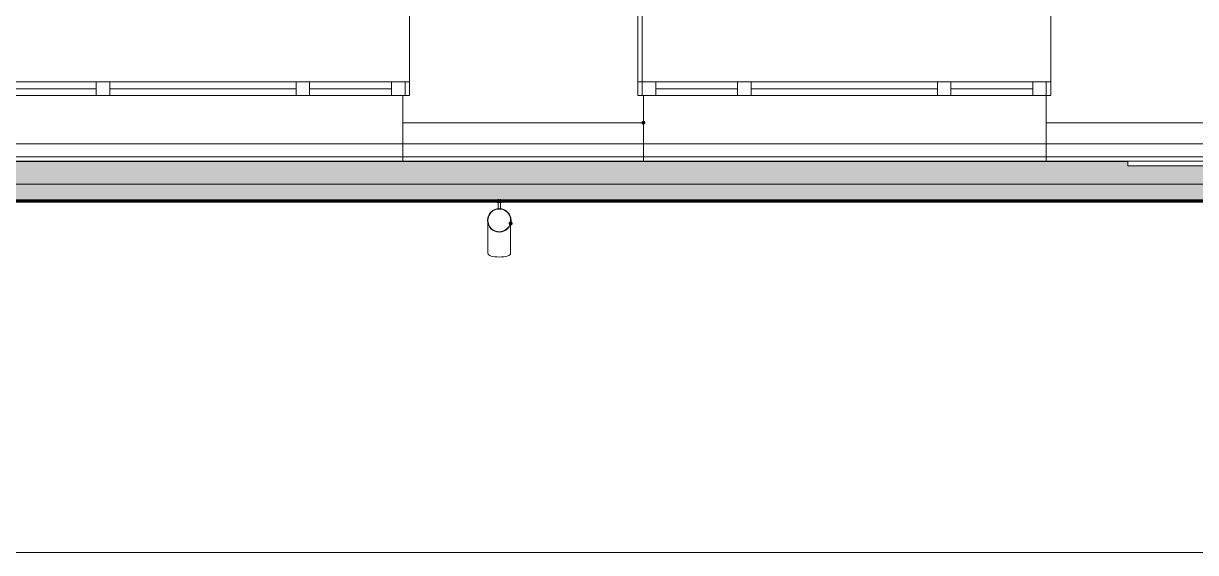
# Model space of a CAD drawing. Header units: millimetres. Extents: x 0 to 1189, y 0 to 841.
# Drawn here: x 413 to 464.6, y 287.9 to 311.2 of the extents above; entities that cross this region are included whole.
import ezdxf

# ---------------------------------------------------------------- set-up
doc = ezdxf.new("R2010")
doc.units = ezdxf.units.MM

msp = doc.modelspace()

# ---------------------------------------------------------------- hatches: boundary and pattern name
h = msp.add_hatch(color=7)
h.dxf.hatch_style = 2
h.paths.add_polyline_path([(440.318673, 306.89424), (440.25511, 306.867802), (440.228673, 306.804239), (440.25511, 306.740677), (440.318673, 306.714239), (440.382235, 306.740677), (440.408673, 306.804239), (440.382235, 306.867802)])
at = {"true_color": 0x3d3d3d}
h = msp.add_hatch(color=250, dxfattribs=at)
h.dxf.hatch_style = 2
h.paths.add_polyline_path([(461.658705, 305.094237), (461.658705, 304.904237), (465.658711, 304.904237), (465.658711, 305.094237), (486.500743, 305.094237), (486.500743, 303.308234), (383.954587, 303.308234), (382.168584, 305.094237)])
h = msp.add_hatch(color=250, dxfattribs=at)
h.dxf.hatch_style = 2
h.paths.add_polyline_path([(461.658705, 305.094237), (458.0687, 305.094237), (461.658705, 305.104237)])
h = msp.add_hatch(color=250, dxfattribs=at)
h.dxf.hatch_style = 2
h.paths.add_polyline_path([(383.914587, 303.347234), (486.500743, 303.347234), (486.500743, 303.308234), (483.486739, 303.306234), (383.956587, 303.306234)])
h = msp.add_hatch(color=7)
h.dxf.hatch_style = 2
h.paths.add_polyline_path([(434.012663, 303.359234), (433.986226, 303.422797), (433.922663, 303.449234), (433.8591, 303.422797), (433.832663, 303.359234), (433.832663, 303.347234), (433.8591, 303.283672), (433.922663, 303.257234), (433.986226, 303.283672), (434.012663, 303.347234)])
h = msp.add_hatch(color=7)
h.dxf.hatch_style = 2
h.paths.add_polyline_path([(433.932663, 303.347234), (433.9591, 303.283672), (434.022663, 303.257234), (434.086226, 303.283672), (434.112663, 303.347234), (434.112663, 303.359234), (434.086226, 303.422797), (434.022663, 303.449234), (433.9591, 303.422797), (433.932663, 303.359234)])
h = msp.add_hatch(color=7)
h.dxf.hatch_style = 2
h.paths.add_polyline_path([(434.562664, 302.373233), (434.536226, 302.436795), (434.472664, 302.463233), (434.409101, 302.436795), (434.382664, 302.373233), (434.382664, 302.361233), (434.409101, 302.29767), (434.472664, 302.271232), (434.536226, 302.29767), (434.562664, 302.361233)])

# ---------------------------------------------------------------- linework, layer by layer
at = {"color": 7, "lineweight": 0}
for points in [[(440.266673, 313.90425), (440.266673, 308.604242)], [(430.018657, 311.904247), (430.018657, 308.604242)], [(440.068672, 308.604242), (440.068672, 311.904247)], [(458.2687, 311.904247), (458.2687, 308.604242)], [(412.61863, 308.604242), (416.218636, 308.604242)], [(416.218636, 308.304242), (412.61863, 308.304242)], [(416.218636, 308.004241), (416.218636, 308.604242)], [(416.218636, 308.604242), (416.818637, 308.604242)], [(416.818637, 308.604242), (416.218636, 308.604242)], [(416.818637, 308.604242), (416.818637, 308.004241)], [(416.818637, 308.604242), (425.018649, 308.604242)], [(425.018649, 308.304242), (416.818637, 308.304242)], [(425.018649, 308.004241), (425.018649, 308.604242)], [(425.018649, 308.604242), (425.61865, 308.604242)], [(425.61865, 308.604242), (425.018649, 308.604242)], [(425.61865, 308.604242), (425.61865, 308.004241)], [(425.61865, 308.604242), (429.218656, 308.604242)], [(429.218656, 308.304242), (425.61865, 308.304242)], [(429.218656, 308.004241), (429.218656, 308.604242)], [(429.218656, 308.604242), (430.018657, 308.604242)], [(430.018657, 308.604242), (429.218656, 308.604242)], [(429.818657, 308.604242), (429.818657, 308.004241)], [(430.018657, 308.604242), (430.018657, 308.004241)], [(430.018657, 308.004241), (430.018657, 308.604242)], [(440.868674, 308.604242), (440.068672, 308.604242)], [(440.068672, 308.604242), (440.068672, 308.004241)], [(440.868674, 308.604242), (440.068672, 308.604242)], [(440.068672, 308.604242), (440.068672, 308.004241)], [(440.268673, 308.604242), (440.268673, 308.004241)], [(440.868674, 308.004241), (440.868674, 308.604242)], [(440.868674, 308.604242), (444.468679, 308.604242)], [(444.468679, 308.304242), (440.868674, 308.304242)], [(444.468679, 308.004241), (444.468679, 308.604242)], [(444.468679, 308.604242), (445.06868, 308.604242)], [(445.06868, 308.604242), (444.468679, 308.604242)], [(445.06868, 308.604242), (445.06868, 308.004241)], [(445.06868, 308.604242), (453.268692, 308.604242)], [(453.268692, 308.304242), (445.06868, 308.304242)], [(453.268692, 308.004241), (453.268692, 308.604242)], [(453.268692, 308.604242), (453.868693, 308.604242)], [(453.868693, 308.604242), (453.268692, 308.604242)], [(453.868693, 308.604242), (453.868693, 308.004241)], [(453.868693, 308.604242), (457.468699, 308.604242)], [(457.468699, 308.304242), (453.868693, 308.304242)], [(457.468699, 308.004241), (457.468699, 308.604242)], [(457.468699, 308.604242), (458.2687, 308.604242)], [(458.2687, 308.604242), (457.468699, 308.604242)], [(458.0687, 308.604242), (458.0687, 308.004241)], [(458.2687, 308.604242), (458.2687, 308.004241)], [(458.2687, 308.004241), (458.2687, 308.604242)], [(416.218636, 308.004241), (412.61863, 308.004241)], [(416.818637, 308.004241), (416.218636, 308.004241)], [(416.218636, 308.004241), (416.818637, 308.004241)], [(425.018649, 308.004241), (416.818637, 308.004241)], [(425.61865, 308.004241), (425.018649, 308.004241)], [(425.018649, 308.004241), (425.61865, 308.004241)], [(429.218656, 308.004241), (425.61865, 308.004241)], [(430.018657, 308.004241), (429.218656, 308.004241)], [(429.218656, 308.004241), (430.018657, 308.004241)], [(429.718657, 308.004241), (429.718657, 306.804239)], [(440.068672, 308.004241), (440.868674, 308.004241)], [(440.068672, 308.004241), (440.868674, 308.004241)], [(440.318673, 306.804239), (440.318673, 308.004241)], [(444.468679, 308.004241), (440.868674, 308.004241)], [(445.06868, 308.004241), (444.468679, 308.004241)], [(444.468679, 308.004241), (445.06868, 308.004241)], [(453.268692, 308.004241), (445.06868, 308.004241)], [(453.868693, 308.004241), (453.268692, 308.004241)], [(453.268692, 308.004241), (453.868693, 308.004241)], [(457.468699, 308.004241), (453.868693, 308.004241)], [(458.2687, 308.004241), (457.468699, 308.004241)], [(457.468699, 308.004241), (458.2687, 308.004241)], [(458.0687, 308.004241), (458.0687, 306.804239)], [(429.718657, 306.804239), (429.718657, 305.104237)], [(440.318673, 306.804239), (429.718657, 306.804239)], [(440.318673, 305.104237), (440.318673, 306.804239)], [(458.0687, 306.804239), (458.0687, 305.104237)], [(468.768716, 306.804239), (458.0687, 306.804239)], [(202.529309, 305.871238), (730.632116, 305.871238)], [(429.718657, 305.304237), (412.018629, 305.304237)], [(440.318673, 305.304237), (429.718657, 305.304237)], [(458.0687, 305.304237), (440.318673, 305.304237)], [(468.768716, 305.304237), (458.0687, 305.304237)], [(461.658705, 305.094237), (382.168584, 305.094237)], [(461.658705, 305.094237), (382.168584, 305.094237)], [(412.008629, 305.104237), (429.718657, 305.104237)], [(429.718657, 305.104237), (412.008629, 305.104237)], [(429.718657, 305.104237), (440.318673, 305.104237)], [(440.308673, 305.104237), (458.0687, 305.104237)], [(458.0687, 305.104237), (440.308673, 305.104237)], [(458.0687, 305.104237), (468.768716, 305.104237)], [(461.658705, 305.104237), (461.658705, 304.904237)], [(461.658705, 304.904237), (465.658711, 304.904237)], [(486.500743, 304.104235), (382.168584, 304.104235)], [(486.500743, 303.404234), (382.168584, 303.404234)], [(486.500743, 303.359234), (383.902587, 303.359234)], [(486.500743, 303.347234), (383.914587, 303.347234)], [(486.500743, 303.344234), (383.917587, 303.344234)], [(486.500743, 303.341234), (383.921587, 303.341234)], [(486.500743, 303.323234), (383.938587, 303.323234)], [(486.500743, 303.320234), (383.941587, 303.320234)], [(486.500743, 303.318234), (383.943587, 303.318234)], [(486.500743, 303.317234), (383.944587, 303.317234)], [(486.500743, 303.308234), (383.954587, 303.308234)], [(486.500743, 303.306234), (383.956587, 303.306234)], [(433.922663, 303.404234), (433.922663, 303.359234)], [(433.922663, 303.341234), (433.922663, 303.323234)], [(433.922663, 303.306234), (433.922663, 303.012234)], [(434.022663, 303.359234), (434.022663, 303.404234)], [(434.022663, 303.323234), (434.022663, 303.341234)], [(434.022663, 303.012234), (434.022663, 303.306234)], [(433.972663, 301.984232), (433.867919, 301.994763), (433.770335, 302.024982), (433.682008, 302.072826), (433.605037, 302.136232), (433.54152, 302.213139), (433.493553, 302.301483), (433.463235, 302.399201), (433.452662, 302.504233), (433.463235, 302.608977), (433.493553, 302.706561), (433.54152, 302.794888), (433.605037, 302.871858), (433.682008, 302.935376), (433.770335, 302.983343), (433.867919, 303.013661), (433.972663, 303.024234)], [(433.972663, 302.004232), (433.871936, 302.014355), (433.7781, 302.043404), (433.69317, 302.089398), (433.619162, 302.150357), (433.558092, 302.224301), (433.511975, 302.309248), (433.482826, 302.403219), (433.472662, 302.504233), (433.482826, 302.60496), (433.511975, 302.698796), (433.558092, 302.783725), (433.619162, 302.857733), (433.69317, 302.918804), (433.7781, 302.964921), (433.871936, 302.99407), (433.972663, 303.004234)], [(433.972663, 303.024234), (434.077407, 303.013661), (434.174991, 302.983343), (434.263318, 302.935376), (434.340289, 302.871858), (434.403806, 302.794888), (434.451773, 302.706561), (434.482092, 302.608977), (434.492664, 302.504233), (434.482092, 302.399201), (434.451773, 302.301483), (434.403806, 302.213139), (434.340289, 302.136232), (434.263318, 302.072826), (434.174991, 302.024982), (434.077407, 301.994763), (433.972663, 301.984232)], [(433.972663, 303.004234), (434.07339, 302.99407), (434.167226, 302.964921), (434.252156, 302.918804), (434.326164, 302.857733), (434.387234, 302.783725), (434.433351, 302.698796), (434.4625, 302.60496), (434.472664, 302.504233), (434.4625, 302.403219), (434.433351, 302.309248), (434.387234, 302.224301), (434.326164, 302.150357), (434.252156, 302.089398), (434.167226, 302.043404), (434.07339, 302.014355), (433.972663, 302.004232)], [(433.472662, 302.350233), (433.472662, 302.373233)], [(433.472662, 302.322233), (433.472662, 302.350233)], [(433.472662, 302.293233), (433.472662, 302.322233)], [(433.472662, 302.261232), (433.472662, 302.293233)], [(433.472662, 302.227232), (433.472662, 302.261232)], [(433.472662, 302.192232), (433.472662, 302.227232)], [(433.472662, 302.154232), (433.472662, 302.192232)], [(433.472662, 302.115232), (433.472662, 302.154232)], [(433.472662, 302.074232), (433.472662, 302.115232)], [(433.472662, 302.031232), (433.472662, 302.074232)], [(434.472664, 302.361233), (434.472664, 302.334233)], [(434.472664, 302.334233), (434.472664, 302.305233)], [(434.472664, 302.305233), (434.472664, 302.275233)], [(434.472664, 302.275233), (434.472664, 302.242232)], [(434.472664, 302.242232), (434.472664, 302.207232)], [(434.472664, 302.207232), (434.472664, 302.170232)], [(434.472664, 302.170232), (434.472664, 302.131232)], [(434.472664, 302.131232), (434.472664, 302.091232)], [(434.472664, 302.091232), (434.472664, 302.049232)], [(433.472662, 301.986232), (433.472662, 302.031232)], [(433.472662, 301.940232), (433.472662, 301.986232)], [(433.472662, 301.892232), (433.472662, 301.940232)], [(433.472662, 301.843232), (433.472662, 301.892232)], [(433.472662, 301.793232), (433.472662, 301.843232)], [(433.472662, 301.741232), (433.472662, 301.793232)], [(433.472662, 301.689232), (433.472662, 301.741232)], [(433.472662, 301.635232), (433.472662, 301.689232)], [(433.472662, 301.580231), (433.472662, 301.635232)], [(433.472662, 301.524231), (433.472662, 301.580231)], [(434.472664, 302.049232), (434.472664, 302.005232)], [(434.472664, 302.005232), (434.472664, 301.959232)], [(434.472664, 301.959232), (434.472664, 301.912232)], [(434.472664, 301.912232), (434.472664, 301.864232)], [(434.472664, 301.864232), (434.472664, 301.814232)], [(434.472664, 301.814232), (434.472664, 301.763232)], [(434.472664, 301.763232), (434.472664, 301.711232)], [(434.472664, 301.711232), (434.472664, 301.657232)], [(434.472664, 301.657232), (434.472664, 301.603231)], [(434.472664, 301.603231), (434.472664, 301.547231)], [(434.472664, 301.547231), (434.472664, 301.491231)], [(433.472662, 301.467231), (433.472662, 301.524231)], [(433.472662, 301.467231), (433.472662, 301.042231)], [(433.972663, 300.88823), (433.871936, 300.891361), (433.7781, 300.90034), (433.69317, 300.914545), (433.619162, 300.933355), (433.558092, 300.95615), (433.511975, 300.982309), (433.482826, 301.011209), (433.472662, 301.042231)], [(434.472664, 301.042231), (434.4625, 301.011209), (434.433351, 300.982309), (434.387234, 300.95615), (434.326164, 300.933355), (434.252156, 300.914545), (434.167226, 300.90034), (434.07339, 300.891361), (433.972663, 300.88823)], [(434.472664, 301.491231), (434.472664, 301.467231)], [(434.472664, 301.042231), (434.472664, 301.467231)], [(202.529309, 287.87121), (805.800231, 287.87121)]]:
    msp.add_lwpolyline(points, dxfattribs=at)

doc.saveas('drawing.dxf')
